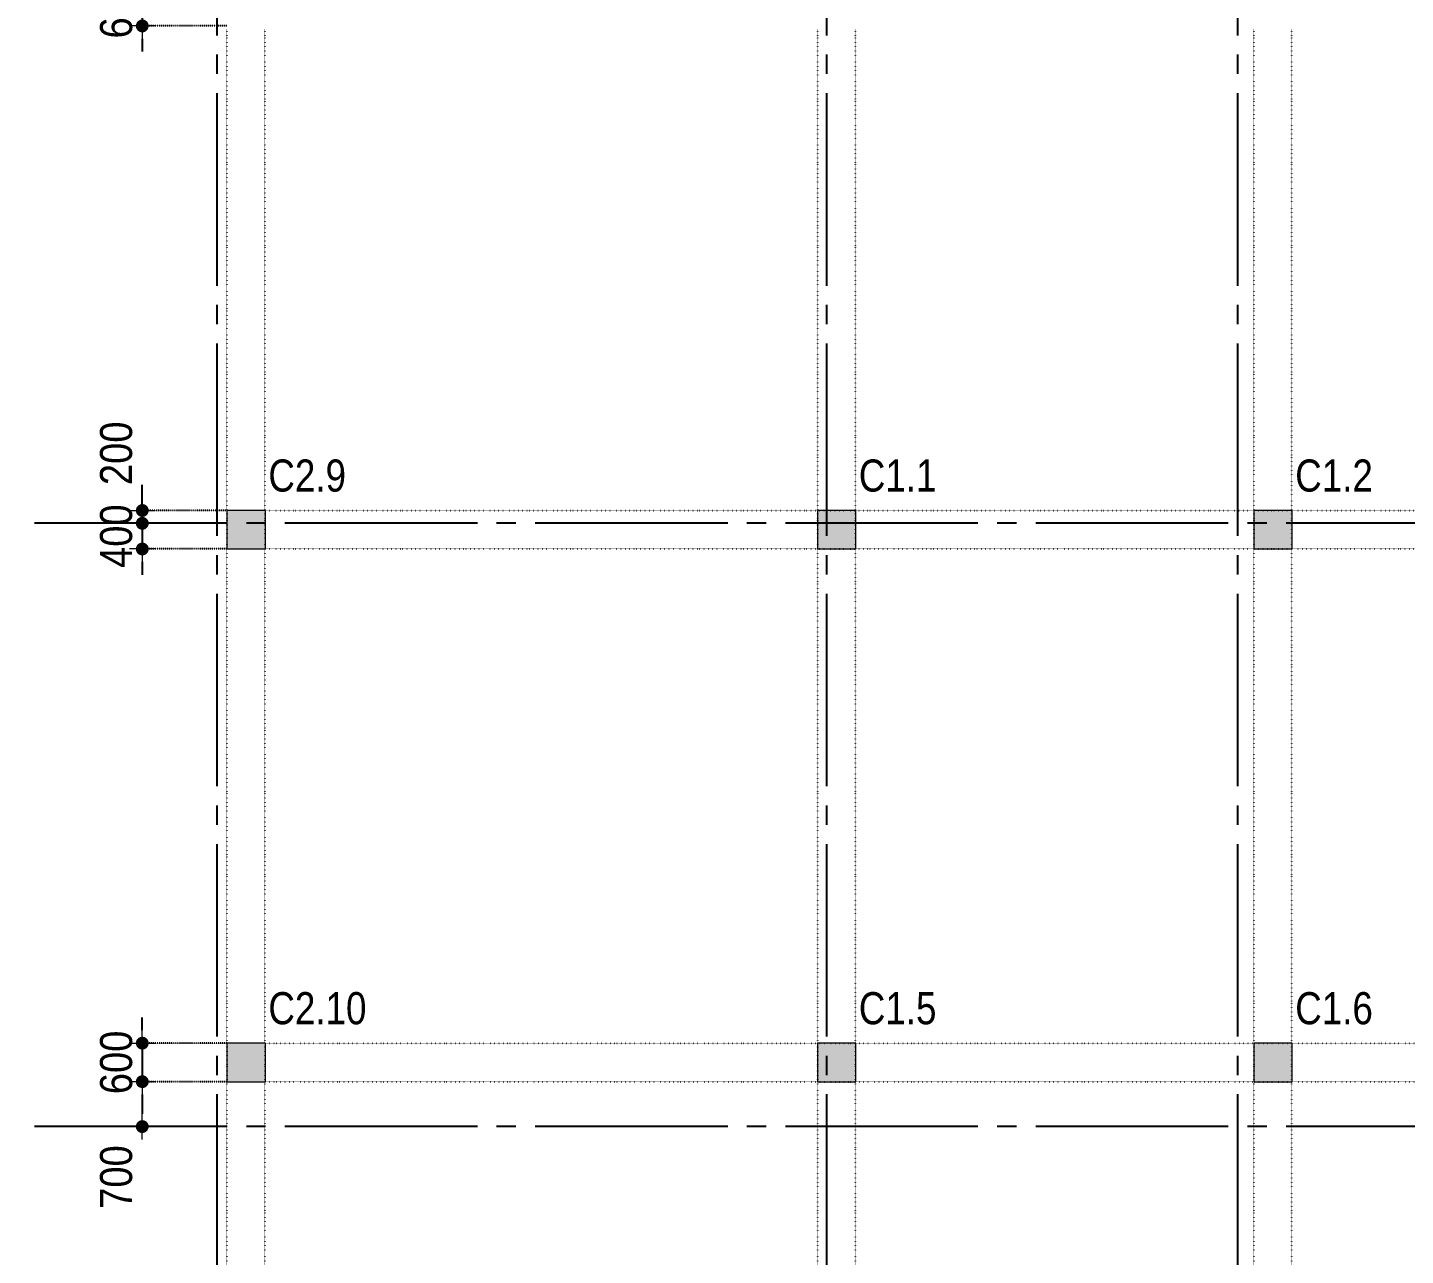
# Model space of a CAD drawing. Header units: millimetres. Extents: x -3973692 to -2843767, y 592734 to 838475.
# Drawn here: x -3922801 to -3901332, y 714723 to 733856 of the extents above; entities that cross this region are included whole.
import ezdxf
from ezdxf.enums import TextEntityAlignment as Align

# ---------------------------------------------------------------- set-up
doc = ezdxf.new("R2010")
doc.units = ezdxf.units.MM
doc.header["$MEASUREMENT"] = 0
doc.header["$PDMODE"] = 3
doc.header["$PDSIZE"] = -20
for name, pattern in [('CHG_XX_Luoi truc$0$MB_Luoi truc$0$Center101', [13, 10, -1, 1, -1]), ('DIVIDE2', [15.875, 6.35, -3.175, 0, -3.175, 0, -3.175]), ('DOT2', [0.125, 0, -0.125]), ('HIDDEN5', [2.8375, 1.25, -1.5875])]:
    doc.linetypes.add(name, pattern=pattern)
doc.layers.get('0').update_dxf_attribs({"lineweight": 9})
doc.layers.get('Defpoints').update_dxf_attribs({"color": 10, "lineweight": 0})
for name, color, linetype, lineweight in [("'S_General_Dim_1", 1, 'Continuous', 18), ("'S_General_Divide_3 Intermediate", 3, 'DIVIDE2', 40), ('CHG_XX_Cot_Ham 2$0$NS-Pier-H2', 150, 'Continuous', 13), ('TEXT', 7, 'Continuous', 15)]:
    doc.layers.add(name, color=color, linetype=linetype, lineweight=lineweight)
for name, color, linetype, lineweight, plot in [('CHG_XX_Cot_Ham 2$0$NS-Column-H2', 90, 'Continuous', 13, False), ('CHG_XX_Cot_Ham 2$0$NS-Column-H2 @ 1', 90, 'Continuous', 13, False), ('CHG_XX_Cot_Ham 2$0$NS-Column-H2 @ 150 VP1', 90, 'Continuous', 13, False), ('CHG_XX_Cot_Ham 2$0$NS-Column-H2 @ 150 VP2', 90, 'Continuous', 13, False), ('CHG_XX_Cot_Ham 2$0$NS-Column-H2 @ 150 VP3', 90, 'Continuous', 13, False), ('CHG_XX_Cot_Ham 2$0$NS-Column-H2 @ 150 VP4', 90, 'Continuous', 13, False), ('CHG_XX_Cot_Ham 2$0$NS-Column-H2 @ 150 VP5', 90, 'Continuous', 13, False), ('CHG_XX_Cot_Ham 2$0$NS-Column-H2 @ 150 VP6', 90, 'Continuous', 13, False), ('CHG_XX_Cot_Ham 2$0$NS-Column-H2 @ 150 VP7', 90, 'Continuous', 13, False), ('CHG_XX_Cot_Ham 2$0$NS-Column-H2 @ 150 VP8', 90, 'Continuous', 13, False), ('CHG_XX_Cot_Ham 2$0$NS-Column-H2 @ 150 VP9', 90, 'Continuous', 13, False), ('CHG_XX_Cot_Ham 2$0$NS-Column-H2 @ 150 VPModel', 90, 'Continuous', 13, False)]:
    doc.layers.add(name, color=color, linetype=linetype, lineweight=lineweight, plot=plot)
for name, color, linetype in [('CHG_XX_Luoi truc$0$Grid', 34, 'Continuous'), ('CHG_XX_Luoi truc$0$Grid Line', 251, 'CHG_XX_Luoi truc$0$MB_Luoi truc$0$Center101'), ('dim', 1, 'Continuous')]:
    doc.layers.add(name, color=color, linetype=linetype)
doc.styles.add('arial', font='arial.ttf', dxfattribs={"width": 0.85})
doc.styles.add('CHG_XX_Luoi truc$0$MB_Luoi truc$0$Grid A-F$0$VNI-HelveCB', font='')
doc.styles.add('TTP-HelCon', font='')
doc.styles.get('CHG_XX_Luoi truc$0$MB_Luoi truc$0$Grid A-F$0$VNI-HelveCB').set_extended_font_data('VNI-Helve-Condense', bold=True)
doc.styles.get('TTP-HelCon').set_extended_font_data('VNI-Helve-Condense')
doc.dimstyles.new('200', dxfattribs={"dimscale": 200, "dimtxt": 2.5, "dimasz": 1, "dimexe": 0, "dimexo": 0, "dimgap": 0.75, "dimtad": 1, "dimdec": 0, "dimrnd": 10, "dimzin": 9, "dimdsep": 46, "dimtxsty": 'arial', "dimblk1": 'DIMDOT', "dimblk2": 'DIMDOT', "dimsah": 1, "dimcen": 2, "dimdle": 3, "dimclre": 8, "dimclrt": 2, "dimadec": 0, "dimazin": 0, "dimtfac": 1, "dimtdec": 0, "dimtix": 1, "dimtmove": 2, "dimatfit": 3, "dimldrblk": 'DIMPIJL', "dimfxl": 1, "dimtvp": 1.8, "dimtolj": 1, "dimtzin": 0, "dimarcsym": 0})

# ---------------------------------------------------------------- blocks, each defined once
blk = doc.blocks.new('*U3254')
at = {"layer": 'CHG_XX_Cot_Ham 2$0$NS-Column-H2 @ 1'}
h = blk.add_hatch(color=256, dxfattribs=at)
h.dxf.hatch_style = 1
h.paths.add_polyline_path([(-300, -300), (-300, 300), (300, 300), (300, -300)])
at = {"layer": 'CHG_XX_Cot_Ham 2$0$NS-Column-H2 @ 150 VP1'}
h = blk.add_hatch(color=256, dxfattribs=at)
h.dxf.hatch_style = 1
h.paths.add_polyline_path([(-300, -300), (-300, 300), (300, 300), (300, -300)])
at = {"layer": 'CHG_XX_Cot_Ham 2$0$NS-Column-H2 @ 150 VP2'}
h = blk.add_hatch(color=256, dxfattribs=at)
h.dxf.hatch_style = 1
h.paths.add_polyline_path([(-300, -300), (-300, 300), (300, 300), (300, -300)])
at = {"layer": 'CHG_XX_Cot_Ham 2$0$NS-Column-H2 @ 150 VP3'}
h = blk.add_hatch(color=256, dxfattribs=at)
h.dxf.hatch_style = 1
h.paths.add_polyline_path([(-300, -300), (-300, 300), (300, 300), (300, -300)])
at = {"layer": 'CHG_XX_Cot_Ham 2$0$NS-Column-H2 @ 150 VP4'}
h = blk.add_hatch(color=256, dxfattribs=at)
h.dxf.hatch_style = 1
h.paths.add_polyline_path([(-300, -300), (-300, 300), (300, 300), (300, -300)])
at = {"layer": 'CHG_XX_Cot_Ham 2$0$NS-Column-H2 @ 150 VP5'}
h = blk.add_hatch(color=256, dxfattribs=at)
h.dxf.hatch_style = 1
h.paths.add_polyline_path([(-300, -300), (-300, 300), (300, 300), (300, -300)])
at = {"layer": 'CHG_XX_Cot_Ham 2$0$NS-Column-H2 @ 150 VP6'}
h = blk.add_hatch(color=256, dxfattribs=at)
h.dxf.hatch_style = 1
h.paths.add_polyline_path([(-300, -300), (-300, 300), (300, 300), (300, -300)])
at = {"layer": 'CHG_XX_Cot_Ham 2$0$NS-Column-H2 @ 150 VP7'}
h = blk.add_hatch(color=256, dxfattribs=at)
h.dxf.hatch_style = 1
h.paths.add_polyline_path([(-300, -300), (-300, 300), (300, 300), (300, -300)])
at = {"layer": 'CHG_XX_Cot_Ham 2$0$NS-Column-H2 @ 150 VP8'}
h = blk.add_hatch(color=256, dxfattribs=at)
h.dxf.hatch_style = 1
h.paths.add_polyline_path([(-300, -300), (-300, 300), (300, 300), (300, -300)])
at = {"layer": 'CHG_XX_Cot_Ham 2$0$NS-Column-H2 @ 150 VP9'}
h = blk.add_hatch(color=256, dxfattribs=at)
h.dxf.hatch_style = 1
h.paths.add_polyline_path([(-300, -300), (-300, 300), (300, 300), (300, -300)])
at = {"layer": 'CHG_XX_Cot_Ham 2$0$NS-Column-H2 @ 150 VPModel'}
h = blk.add_hatch(color=256, dxfattribs=at)
h.dxf.hatch_style = 1
h.paths.add_polyline_path([(-300, -300), (-300, 300), (300, 300), (300, -300)])
blk = doc.blocks.new('CHG_XX_Cot_Ham 2$0$HoBoi_C600x600')
at = {"layer": 'CHG_XX_Cot_Ham 2$0$NS-Column-H2'}
blk.add_lwpolyline([(300, -300), (300, 300), (-300, 300), (-300, -300)], close=True, dxfattribs=at)
blk.add_blockref('*U3254', (0, 0), dxfattribs=at)
blk = doc.blocks.new('*U2841')
at = {"layer": 'CHG_XX_Luoi truc$0$Grid Line'}
blk.add_line((0, 0), (0, 608), dxfattribs=at)
at = {"layer": 'CHG_XX_Luoi truc$0$Grid', "lineweight": -2, "style": 'CHG_XX_Luoi truc$0$MB_Luoi truc$0$Grid A-F$0$VNI-HelveCB'}
for tag, p in [('GRIDSUB', (0, 617)), ('GRID', (0, -9))]:
    blk.add_attdef(tag, text='', height=5, dxfattribs=at).set_placement(p, align=Align.MIDDLE)
blk = doc.blocks.new('*U2843')
at = {"layer": 'CHG_XX_Luoi truc$0$Grid Line'}
blk.add_line((0, 0), (0, 438), dxfattribs=at)
at = {"layer": 'CHG_XX_Luoi truc$0$Grid', "lineweight": -2, "style": 'CHG_XX_Luoi truc$0$MB_Luoi truc$0$Grid A-F$0$VNI-HelveCB'}
for tag, p in [('GRIDSUB', (0, 447)), ('GRID', (0, -9))]:
    blk.add_attdef(tag, text='', height=5, dxfattribs=at).set_placement(p, align=Align.MIDDLE)
blk = doc.blocks.new('CHG_XX_Luoi truc')
at = {"layer": 'CHG_XX_Luoi truc$0$Grid', "xscale": 300, "yscale": 300, "zscale": 300}
for p in [(28650, -12747), (38150, -12747), (44550, -12747)]:
    blk.add_blockref('*U2841', p, dxfattribs=at)
at = {"layer": 'CHG_XX_Luoi truc$0$Grid', "xscale": 300.0000000000013, "yscale": 300.0000000000013, "zscale": 300.0000000000013, "rotation": 90}
for p in [(110703, 116150), (110703, 106750)]:
    blk.add_blockref('*U2843', p, dxfattribs=at)
blk = doc.blocks.new('CHG_XX_Cot_Ham 2')
at = {"layer": 'CHG_XX_Cot_Ham 2$0$NS-Pier-H2'}
h = blk.add_hatch(color=256, dxfattribs=at)
h.dxf.hatch_style = 1
h.paths.add_polyline_path([(99639.2, 163400), (-10900, 163400), (-10900, 85450), (-300, 85450), (-300, 84050), (32350, 84050), (32350, -9000), (103575.5, -9000), (106050, -6022), (106050, 158254.3)])
h.paths.add_polyline_path([(99533.7, 163100), (105750, 158110.4), (105750, 90450), (105650, 90450), (105750, 90450), (105750, 13850), (105750, 13722.3), (105750, -5913.6), (103434.7, -8700), (93599.8, -8700), (93299.8, -8700), (32650, -8700), (32650, 84350), (0, 84350), (0, 85750), (-10600, 85750), (-10600, 163100), (93600, 163100)], flags=16)
at = {"layer": 'CHG_XX_Cot_Ham 2$0$NS-Column-H2'}
for p in [(29100, 116050), (38300, 116050), (45100, 116050), (29100, 107750), (38300, 107750), (45100, 107750)]:
    blk.add_blockref('CHG_XX_Cot_Ham 2$0$HoBoi_C600x600', p, dxfattribs=at)
at = {"layer": 'CHG_XX_Cot_Ham 2$0$NS-Pier-H2'}
blk.add_blockref('CHG_XX_Luoi truc', (0, 0), dxfattribs=at)
blk = doc.blocks.new('PODIUM')
at = {"layer": 'TEXT', "color": 1, "style": 'TTP-HelCon'}
for s, p in [('C2.9', (-48000, 50500)), ('C2.10', (-48000, 42200))]:
    blk.add_text(s, height=500, dxfattribs=at).set_placement(p)
at = {"layer": 'TEXT', "color": 2, "style": 'TTP-HelCon'}
for s, p in [('C1.1', (-38800, 50500)), ('C1.2', (-32000, 50500)), ('C1.5', (-38800, 42200)), ('C1.6', (-32000, 42200))]:
    blk.add_text(s, height=500, dxfattribs=at).set_placement(p)
blk = doc.blocks.new('DIMDOT')
for p, q in [((1, 0), (-1, 0)), ((0, -1), (0, 1))]:
    blk.add_line(p, q)
at = {"const_width": 0.5}
blk.add_lwpolyline([(-0.25, 0, 1), (0.25, 0, 1)], format="xyb", close=True, dxfattribs=at)
blk = doc.blocks.new('*D2246')
at = {"layer": "'S_General_Dim_1", "color": 0, "lineweight": -2, "transparency": 16777216}
for p, q in [((-3921014, 734681), (-3921014, 734881)), ((-3921014, 734481), (-3921014, 733881)), ((-3921014, 733681), (-3921014, 733481))]:
    blk.add_line(p, q, dxfattribs=at)
at = {"layer": "'S_General_Dim_1", "color": 8, "linetype": 'HIDDEN5', "lineweight": -2, "transparency": 16777216}
for p, q in [((-3919695, 734481), (-3921014, 734481)), ((-3919695, 733881), (-3921014, 733881))]:
    blk.add_line(p, q, dxfattribs=at)
at = {"layer": 'Defpoints', "color": 0, "transparency": 16777216}
for p in [(-3919695, 734481), (-3921014, 733881), (-3919695, 733881)]:
    blk.add_point(p, dxfattribs=at)
at = {"layer": "'S_General_Dim_1", "color": 0, "lineweight": -2, "transparency": 16777216, "xscale": 200, "yscale": 200, "zscale": 200}
for p, rotation in [((-3921014, 734481), 270), ((-3921014, 733881), 90)]:
    blk.add_blockref('DIMDOT', p, dxfattribs=dict(at, rotation=rotation))
at = {"layer": "'S_General_Dim_1", "color": 2, "transparency": 16777216, "insert": (-3921419, 734181), "char_height": 500, "attachment_point": 5, "rotation": 90, "style": 'arial'}
blk.add_mtext('\\A1;600', dxfattribs=at)
blk = doc.blocks.new('DIMPIJL')
at = {"linetype": 'ByBlock'}
blk.add_solid([(-2.5, 0.42), (-2.5, -0.42), (0, 0)], dxfattribs=at)
blk = doc.blocks.new('*D2247')
at = {"layer": "'S_General_Dim_1", "color": 0, "lineweight": -2, "transparency": 16777216}
for p, q in [((-3921014, 726531), (-3921014, 726731)), ((-3921014, 726331), (-3921014, 726131)), ((-3921014, 725931), (-3921014, 725731))]:
    blk.add_line(p, q, dxfattribs=at)
at = {"layer": "'S_General_Dim_1", "color": 8, "linetype": 'HIDDEN5', "lineweight": -2, "transparency": 16777216}
for p, q in [((-3919685, 726331), (-3921014, 726331)), ((-3919845, 726131), (-3921014, 726131))]:
    blk.add_line(p, q, dxfattribs=at)
at = {"layer": 'Defpoints', "color": 0, "transparency": 16777216}
for p in [(-3919685, 726331), (-3921014, 726131), (-3919845, 726131)]:
    blk.add_point(p, dxfattribs=at)
at = {"layer": "'S_General_Dim_1", "color": 0, "lineweight": -2, "transparency": 16777216, "xscale": 200, "yscale": 200, "zscale": 200}
for p, rotation in [((-3921014, 726331), 270), ((-3921014, 726131), 90)]:
    blk.add_blockref('DIMDOT', p, dxfattribs=dict(at, rotation=rotation))
at = {"layer": "'S_General_Dim_1", "color": 2, "transparency": 16777216, "insert": (-3921419, 727222), "char_height": 500, "attachment_point": 5, "rotation": 90, "style": 'arial'}
blk.add_mtext('\\A1;200', dxfattribs=at)
blk = doc.blocks.new('*D2248')
at = {"layer": "'S_General_Dim_1", "color": 0, "lineweight": -2, "transparency": 16777216}
for p, q in [((-3921014, 726331), (-3921014, 726531)), ((-3921014, 726131), (-3921014, 725731)), ((-3921014, 725531), (-3921014, 725331))]:
    blk.add_line(p, q, dxfattribs=at)
at = {"layer": "'S_General_Dim_1", "color": 8, "linetype": 'HIDDEN5', "lineweight": -2, "transparency": 16777216}
for p, q in [((-3919845, 726131), (-3921014, 726131)), ((-3919695, 725731), (-3921014, 725731))]:
    blk.add_line(p, q, dxfattribs=at)
at = {"layer": 'Defpoints', "color": 0, "transparency": 16777216}
for p in [(-3919845, 726131), (-3921014, 725731), (-3919695, 725731)]:
    blk.add_point(p, dxfattribs=at)
at = {"layer": "'S_General_Dim_1", "color": 0, "lineweight": -2, "transparency": 16777216, "xscale": 200, "yscale": 200, "zscale": 200}
for p, rotation in [((-3921014, 726131), 270), ((-3921014, 725731), 90)]:
    blk.add_blockref('DIMDOT', p, dxfattribs=dict(at, rotation=rotation))
at = {"layer": "'S_General_Dim_1", "color": 2, "transparency": 16777216, "insert": (-3921419, 725931), "char_height": 500, "attachment_point": 5, "rotation": 90, "style": 'arial'}
blk.add_mtext('\\A1;400', dxfattribs=at)
blk = doc.blocks.new('*D2249')
at = {"layer": "'S_General_Dim_1", "color": 0, "lineweight": -2, "transparency": 16777216}
for p, q in [((-3921014, 718231), (-3921014, 718431)), ((-3921014, 718031), (-3921014, 717431)), ((-3921014, 717231), (-3921014, 717031))]:
    blk.add_line(p, q, dxfattribs=at)
at = {"layer": "'S_General_Dim_1", "color": 8, "linetype": 'HIDDEN5', "lineweight": -2, "transparency": 16777216}
for p, q in [((-3919695, 718031), (-3921014, 718031)), ((-3919695, 717431), (-3921014, 717431))]:
    blk.add_line(p, q, dxfattribs=at)
at = {"layer": 'Defpoints', "color": 0, "transparency": 16777216}
for p in [(-3919695, 718031), (-3921014, 717431), (-3919695, 717431)]:
    blk.add_point(p, dxfattribs=at)
at = {"layer": "'S_General_Dim_1", "color": 0, "lineweight": -2, "transparency": 16777216, "xscale": 200, "yscale": 200, "zscale": 200}
for p, rotation in [((-3921014, 718031), 270), ((-3921014, 717431), 90)]:
    blk.add_blockref('DIMDOT', p, dxfattribs=dict(at, rotation=rotation))
at = {"layer": "'S_General_Dim_1", "color": 2, "transparency": 16777216, "insert": (-3921419, 717731), "char_height": 500, "attachment_point": 5, "rotation": 90, "style": 'arial'}
blk.add_mtext('\\A1;600', dxfattribs=at)
blk = doc.blocks.new('*D2250')
at = {"layer": "'S_General_Dim_1", "color": 8, "linetype": 'HIDDEN5', "lineweight": -2, "transparency": 16777216}
for p, q in [((-3919695, 717431), (-3921014, 717431)), ((-3919695, 716731), (-3921014, 716731))]:
    blk.add_line(p, q, dxfattribs=at)
at = {"layer": "'S_General_Dim_1", "color": 0, "lineweight": -2, "transparency": 16777216}
blk.add_line((-3921014, 717231), (-3921014, 716931), dxfattribs=at)
at = {"layer": 'Defpoints', "color": 0, "transparency": 16777216}
for p in [(-3919695, 717431), (-3921014, 716731), (-3919695, 716731)]:
    blk.add_point(p, dxfattribs=at)
at = {"layer": "'S_General_Dim_1", "color": 0, "lineweight": -2, "transparency": 16777216, "xscale": 200, "yscale": 200, "zscale": 200}
for p, rotation in [((-3921014, 717431), 90), ((-3921014, 716731), 270)]:
    blk.add_blockref('DIMDOT', p, dxfattribs=dict(at, rotation=rotation))
at = {"layer": "'S_General_Dim_1", "color": 2, "transparency": 16777216, "insert": (-3921419, 715945), "char_height": 500, "attachment_point": 5, "rotation": 90, "style": 'arial'}
blk.add_mtext('\\A1;700', dxfattribs=at)

msp = doc.modelspace()

# ---------------------------------------------------------------- linework, layer by layer
at = {"layer": 'dim', "linetype": 'DOT2', "ltscale": 10}
for p, q in [((-3919695.2, 733831), (-3919695.2, 701281)), ((-3919105.8, 733831), (-3919105.8, 701281)), ((-3910495.2, 733831), (-3910495.2, 701281)), ((-3909905.8, 733831), (-3909905.8, 701281)), ((-3903695.2, 733831), (-3903695.2, 701281)), ((-3903105.8, 733831), (-3903105.8, 701281)), ((-3919105.8, 726331), (-3879605.8, 726331)), ((-3919105.8, 725731), (-3879605.8, 725731)), ((-3919095.2, 718031), (-3879595.2, 718031)), ((-3919095.2, 717431), (-3879595.2, 717431))]:
    msp.add_line(p, q, dxfattribs=at)

# ---------------------------------------------------------------- block references
at = {"layer": "'S_General_Divide_3 Intermediate"}
msp.add_blockref('CHG_XX_Cot_Ham 2', (-3948495.2, 609981), dxfattribs=at)
at = {"layer": 'TEXT'}
msp.add_blockref('PODIUM', (-3871048.8, 676125.7), dxfattribs=at)

# ---------------------------------------------------------------- dimensions: what is measured, and where the dimension line sits
at = {"layer": "'S_General_Dim_1"}
for base, p1, p2, picture, middle in [((-3921014, 733881), (-3919695.2, 734481), (-3919695.2, 733881), '*D2246', (-3921419.3, 734181)), ((-3921014, 725731), (-3919845.2, 726131), (-3919695.2, 725731), '*D2248', (-3921419.3, 725931)), ((-3921014, 717431), (-3919695.2, 718031), (-3919695.2, 717431), '*D2249', (-3921419.3, 717731))]:
    dim = msp.add_linear_dim(base=base, p1=p1, p2=p2, angle=90, dimstyle='200', dxfattribs=at)
    dim.commit()
    dim.dimension.update_dxf_attribs({"geometry": picture, "text_midpoint": middle})
for base, p1, p2, picture, middle in [((-3921014, 726131), (-3919684.6, 726331), (-3919845.2, 726131), '*D2247', (-3921419.3, 727222.1)), ((-3921014, 716731), (-3919695.2, 717431), (-3919695.2, 716731), '*D2250', (-3921419.3, 715945.2))]:
    dim = msp.add_linear_dim(base=base, p1=p1, p2=p2, angle=90, dimstyle='200', dxfattribs=at)
    dim.commit()
    dim.dimension.update_dxf_attribs({"geometry": picture, "text_midpoint": middle, "dimtype": 160})

doc.saveas('drawing.dxf')
